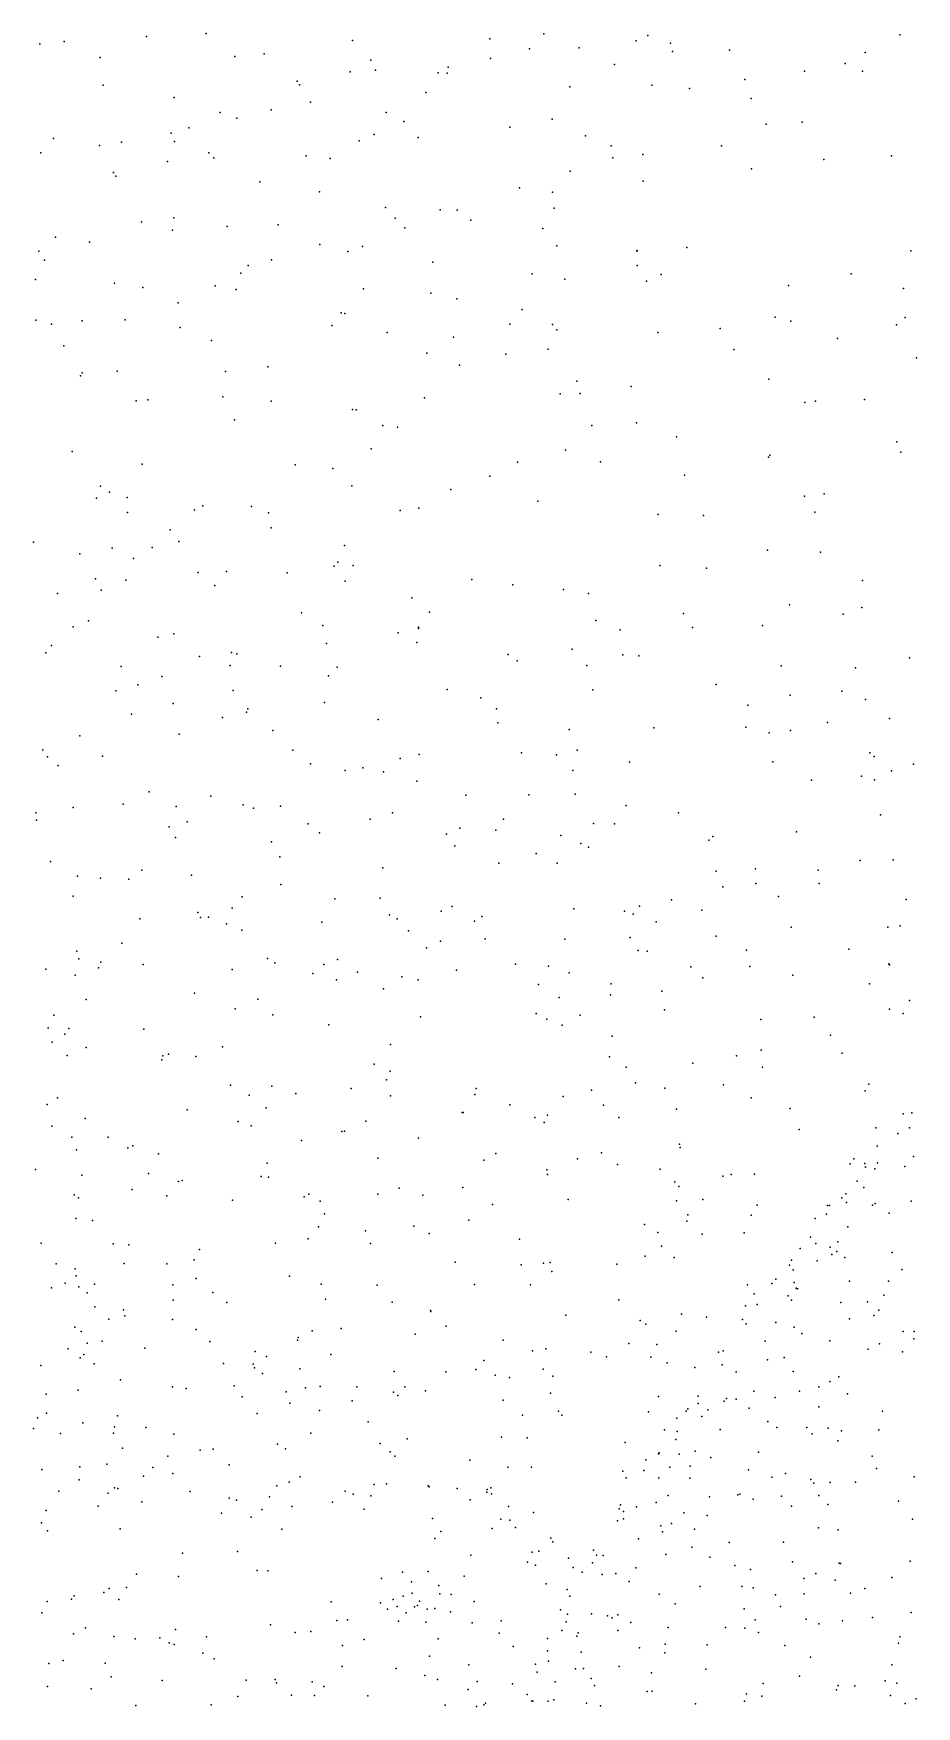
# Model space of a CAD drawing. Header units: metres. Extents: x -25 to 25, y -27.7 to 27.8.
# Drawn here: x -8.984 to -7.571, y -2.668 to 0.008 of the extents above; entities that cross this region are included whole.
import ezdxf

# ---------------------------------------------------------------- set-up
doc = ezdxf.new("R2010")
doc.units = ezdxf.units.M

msp = doc.modelspace()

# ---------------------------------------------------------------- linework, layer by layer
for p in [(-8.8036, 0.0035, 24.114), (-8.7082, 0.0082, 26.9423), (-8.1674, 0.0077, 26.823), (-8.0011, 0.0047, 26.8324), (-7.598, 0.0061, -3.932), (-8.9741, -0.0084, 23.8375), (-8.9355, -0.0048, -9.0158), (-8.615, -0.0244, -5.3777), (-8.4741, -0.003, -4.1804), (-8.254, -0.0003, -12.0513), (-8.1905, -0.0162, 17.3308), (-8.1109, -0.0146, -4.3308), (-8.0199, -0.0036, -5.9745), (-7.9648, -0.0075, 17.5895), (-7.9619, -0.0205, 17.8942), (-7.8706, -0.0183, -12.3569), (-7.6536, -0.0223, -12.7011), (-8.8779, -0.0302, 26.9232), (-8.6624, -0.0286, 16.7182), (-8.4778, -0.0534, 17.7183), (-8.4447, -0.0347, -12.0557), (-8.437, -0.0503, 17.128), (-8.3208, -0.0455, 21.9963), (-8.2532, -0.0319, 17.8404), (-8.0547, -0.0413, 21.9013), (-7.7507, -0.0523, -6.2639), (-7.6854, -0.0398, 26.8737), (-7.6576, -0.0522, -6.527), (-8.8731, -0.0747, 16.5994), (-8.5624, -0.0681, 26.846), (-8.5588, -0.0739, 16.9852), (-8.337, -0.0547, 22.5012), (-8.3226, -0.0554, -4.3985), (-8.1259, -0.077, -5.7477), (-7.9946, -0.0746, -15.0657), (-7.9348, -0.0798, -20.6386), (-7.8461, -0.0652, 17.79), (-8.7591, -0.0943, -4.0249), (-8.5411, -0.1016, -4.3394), (-8.3564, -0.086, -20.2805), (-7.8357, -0.0959, 22.201), (-8.6858, -0.1184, -20.0032), (-8.6588, -0.1273, -12.0802), (-8.6041, -0.1138, 22.2314), (-8.4197, -0.1181, 26.7745), (-8.3919, -0.1327, -4.5274), (-8.1545, -0.1287, -20.4083), (-8.9524, -0.1601, 26.8198), (-8.7642, -0.1514, 26.8054), (-8.7358, -0.143, 16.8217), (-8.439, -0.1537, 22.0477), (-8.3688, -0.158, -5.4487), (-8.2223, -0.1416, 22.4118), (-8.1009, -0.1554, -12.0286), (-7.8117, -0.137, -4.34), (-7.7541, -0.1339, -15.0736), (-8.9728, -0.1828, -5.0964), (-8.8788, -0.1709, 17.6858), (-8.8433, -0.1657, -12.1119), (-8.7588, -0.1648, -4.1711), (-8.7037, -0.1828, -5.2173), (-8.463, -0.1637, -15.1491), (-8.0601, -0.1717, 17.5802), (-8.0091, -0.1854, -5.7277), (-7.8831, -0.1714, -5.8314), (-8.8565, -0.214, 16.8953), (-8.7698, -0.1965, 22.3071), (-8.6955, -0.1908, 17.0147), (-8.5478, -0.1874, 17.2275), (-8.5095, -0.1919, -5.3137), (-8.1253, -0.2121, 21.961), (-8.057, -0.191, 26.7855), (-7.8351, -0.2086, -12.3285), (-7.7194, -0.1933, -12.5471), (-7.6114, -0.1874, -4.1787), (-8.8524, -0.2202, -15.2499), (-8.6219, -0.2293, 22.755), (-8.2068, -0.239, 26.7375), (-8.0089, -0.2281, 22.3182), (-8.5264, -0.2453, -4.7365), (-8.1537, -0.2458, -15.2632), (-8.8113, -0.2932, -4.4142), (-8.7598, -0.2868, -4.5609), (-8.4208, -0.2702, -20.0713), (-8.4056, -0.2874, -11.9691), (-8.3335, -0.2737, -4.7914), (-8.3062, -0.2744, 22.4573), (-8.2843, -0.2905, -5.4119), (-8.151, -0.2715, -4.7251), (-8.9489, -0.3179, 17.0284), (-8.7618, -0.3063, 22.8536), (-8.6745, -0.3005, -4.7432), (-8.5927, -0.2982, -11.9935), (-8.39, -0.3028, -15.3332), (-8.1693, -0.304, -20.1879), (-8.9759, -0.3399, -4.1699), (-8.8949, -0.3255, -5.0911), (-8.5261, -0.3295, 26.6376), (-8.4812, -0.3404, -5.206), (-8.458, -0.3327, 17.4774), (-8.1467, -0.3317, -11.9484), (-8.0189, -0.3401, -5.5921), (-8.0183, -0.3389, 17.7583), (-7.9387, -0.3344, -12.0668), (-7.5801, -0.3398, -12.644), (-8.9666, -0.3543, 22.9307), (-8.6407, -0.3628, -5.0981), (-8.6035, -0.3542, 22.116), (-8.3451, -0.3576, 17.8775), (-8.0182, -0.3631, 26.7714), (-8.9813, -0.3854, 22.3122), (-8.8548, -0.3915, -15.4962), (-8.8092, -0.3982, 26.6514), (-8.6936, -0.3958, 17.3062), (-8.6601, -0.4014, 22.7439), (-8.6526, -0.3753, -15.4294), (-8.456, -0.4003, -4.9943), (-8.1865, -0.3763, 22.0291), (-8.1338, -0.385, 22.3727), (-8.0034, -0.3883, -4.7521), (-7.9801, -0.3772, -15.3317), (-7.7763, -0.395, -4.5446), (-7.6759, -0.3762, -5.8305), (-7.592, -0.3997, -4.314), (-8.7526, -0.4225, 17.828), (-8.3486, -0.4075, 26.6225), (-8.3071, -0.4166, -11.9108), (-8.9804, -0.4505, 17.1652), (-8.9067, -0.4517, 17.7961), (-8.8374, -0.4498, 22.8198), (-8.4919, -0.4385, -15.5644), (-8.486, -0.4396, -11.9376), (-8.2023, -0.4332, 17.6662), (-7.7975, -0.4459, 26.9067), (-7.7722, -0.452, -20.258), (-7.5893, -0.4463, -20.3953), (-8.9553, -0.457, -5.004), (-8.7495, -0.462, -4.9858), (-8.5069, -0.4591, 22.6034), (-8.4184, -0.4701, 17.561), (-8.3123, -0.4775, 22.0235), (-8.2222, -0.457, -4.9358), (-8.1537, -0.4572, -15.4887), (-8.1466, -0.4658, -5.411), (-7.9854, -0.4704, -20.1297), (-7.8853, -0.4638, -11.9825), (-7.6976, -0.4799, -12.3786), (-7.6034, -0.4582, -15.264), (-8.936, -0.4913, -4.6103), (-8.6994, -0.4832, -20.0413), (-8.3549, -0.5031, -20.0258), (-8.2287, -0.5047, 22.4201), (-8.1608, -0.497, 17.9568), (-7.8638, -0.4975, -4.6979), (-8.9066, -0.5347, 26.6229), (-8.8502, -0.5323, 17.2924), (-8.677, -0.5325, -11.9525), (-8.6092, -0.5251, 17.9419), (-8.3024, -0.5223, -5.0791), (-7.5712, -0.5108, -12.5145), (-8.909, -0.5394, -11.977), (-8.1148, -0.5482, 22.2412), (-8.028, -0.5568, -5.4584), (-7.8078, -0.5447, -15.3892), (-8.82, -0.5796, 22.2381), (-8.8012, -0.5778, 17.9215), (-8.6815, -0.5731, 17.4048), (-8.6039, -0.5801, 26.5786), (-8.3587, -0.5747, 22.513), (-8.1414, -0.5683, 26.6554), (-8.1094, -0.5679, 17.7705), (-7.7501, -0.5823, -4.62), (-7.733, -0.58, -12.1777), (-7.6544, -0.5772, -5.7618), (-8.6629, -0.6097, 22.6897), (-8.4737, -0.5932, -11.8939), (-8.4677, -0.5938, -15.7883), (-8.0194, -0.6146, 26.7548), (-8.4253, -0.6189, 18.0693), (-8.4019, -0.6214, 22.0415), (-8.0909, -0.6191, -4.9581), (-7.9556, -0.6369, 17.8946), (-8.9225, -0.6608, 5.8016), (-8.4439, -0.6561, 26.5334), (-8.1331, -0.6587, -5.3175), (-7.8059, -0.6663, 26.983), (-7.6029, -0.6452, -15.4018), (-7.5964, -0.6616, -4.4052), (-8.8105, -0.6806, 22.7325), (-8.5658, -0.682, 22.0918), (-8.5052, -0.6877, -20.0442), (-8.2098, -0.6779, -5.1083), (-8.0769, -0.6769, 22.3452), (-7.8083, -0.6699, -11.84), (-8.8773, -0.716, -15.8363), (-8.475, -0.7154, 17.5851), (-8.3165, -0.7213, 17.6816), (-8.254, -0.7002, -20.037), (-7.9423, -0.6986, -15.5606), (-8.8833, -0.7352, 26.5625), (-8.8627, -0.7258, 5.4602), (-8.8346, -0.7342, -11.9267), (-8.7134, -0.7473, 22.1658), (-8.6356, -0.7488, 18.1606), (-8.177, -0.7402, 18.1126), (-7.7503, -0.7319, -20.2712), (-7.7189, -0.7283, 27.1023), (-8.8338, -0.758, 18.0944), (-8.7269, -0.7538, 17.421), (-8.6082, -0.7589, 22.6419), (-8.3973, -0.7548, 22.5537), (-8.3677, -0.751, 18.1738), (-7.9847, -0.7612, 26.7965), (-7.9121, -0.7629, 18.0526), (-7.7339, -0.7579, -5.664), (-8.7654, -0.7857, 5.3312), (-8.604, -0.7827, -11.8816), (-8.9844, -0.8055, 6.1232), (-8.9103, -0.8242, 22.7494), (-8.8582, -0.8152, -20.1402), (-8.7943, -0.814, 5.6642), (-8.7518, -0.8047, 26.5185), (-8.4864, -0.8112, 26.4592), (-7.8098, -0.8184, -11.7262), (-7.7249, -0.8214, -4.6142), (-8.8244, -0.8316, 5.8869), (-8.721, -0.854, 5.1103), (-8.6754, -0.8523, 18.2774), (-8.5783, -0.8548, -15.8483), (-8.5033, -0.8439, 22.0621), (-8.4971, -0.8374, 18.2758), (-8.473, -0.8431, -11.825), (-7.982, -0.843, -20.2176), (-7.9071, -0.847, 17.897), (-8.8849, -0.8642, 17.3778), (-8.8761, -0.8825, 6.0404), (-8.8363, -0.8662, 18.2156), (-8.6941, -0.8747, 5.5132), (-8.4857, -0.8678, 5.1648), (-8.2831, -0.8653, 22.489), (-8.2174, -0.874, 26.5026), (-8.1361, -0.8813, -5.0743), (-7.6578, -0.8669, 27.1938), (-8.9458, -0.8879, 5.1104), (-8.3787, -0.8948, 17.6466), (-8.0961, -0.8876, 17.7881), (-7.7744, -0.9061, -20.3917), (-8.8965, -0.9317, 19.7155), (-8.5554, -0.9188, 17.5372), (-8.3504, -0.9176, 5.2318), (-8.0844, -0.931, -11.6442), (-7.9444, -0.9197, 26.8777), (-7.6886, -0.9209, 18.0942), (-7.6585, -0.9102, -11.8345), (-8.9206, -0.9411, 22.2436), (-8.7854, -0.9575, 22.7093), (-8.7595, -0.9523, 22.1667), (-8.5213, -0.9392, 18.4111), (-8.401, -0.9507, 5.0584), (-8.3682, -0.9418, -11.7654), (-8.3681, -0.9437, 22.0755), (-8.0455, -0.9461, 18.2351), (-7.9298, -0.942, -5.4532), (-7.8178, -0.9391, -5.5773), (-8.9646, -0.9829, 18.2864), (-8.9557, -0.9707, 22.7756), (-8.7186, -0.9886, 18.5104), (-8.6676, -0.9823, 4.9938), (-8.659, -0.9842, 26.3773), (-8.5152, -0.9675, 5.4715), (-8.371, -0.9659, 26.387), (-8.2247, -0.9853, 5.0979), (-8.1225, -0.9766, 22.2153), (-8.0411, -0.9857, -4.9215), (-8.0154, -0.9875, 26.7579), (-8.8438, -1.0047, 19.4994), (-8.6697, -1.0028, 5.7842), (-8.5888, -1.0039, 22.6397), (-8.4984, -1.0056, 4.9505), (-8.2104, -0.9953, 18.3471), (-8.0991, -1.0028, 26.6091), (-7.7879, -1.0034, 18.2039), (-7.669, -1.0065, -4.4301), (-7.5824, -0.9908, 27.2665), (-8.8523, -1.0437, 26.3399), (-8.8173, -1.0338, 4.9863), (-8.7787, -1.0206, 17.4404), (-8.6649, -1.0428, 19.5439), (-8.5122, -1.0195, 22.084), (-8.3224, -1.0412, -15.79), (-8.0895, -1.0418, 17.7769), (-7.8919, -1.0333, -4.7394), (-8.7606, -1.0636, 18.65), (-8.5184, -1.0622, 26.2943), (-8.2685, -1.0544, 5.3402), (-7.8412, -1.0665, 27.0276), (-7.7734, -1.0503, -4.5663), (-7.6908, -1.044, -11.7188), (-7.6529, -1.0573, -15.6027), (-8.8276, -1.0809, 19.2939), (-8.6819, -1.0862, 22.1444), (-8.6435, -1.0778, 18.753), (-8.6413, -1.0721, 17.4971), (-8.4326, -1.0893, 18.6375), (-8.2435, -1.072, 22.1031), (-8.2414, -1.0947, -11.6486), (-7.7135, -1.0942, 18.3116), (-7.6144, -1.0879, 17.834), (-8.9101, -1.1153, -11.7896), (-8.7512, -1.1129, 18.9743), (-8.6014, -1.1069, 19.4039), (-8.1273, -1.1055, 5.1964), (-7.9918, -1.1028, 22.326), (-7.8444, -1.1015, -15.6975), (-7.8071, -1.1108, -5.5961), (-7.7728, -1.1068, -11.6024), (-8.9696, -1.1381, 5.9718), (-8.962, -1.1488, 5.006), (-8.8738, -1.1479, 17.4741), (-8.5692, -1.1384, 19.1499), (-8.3669, -1.1452, 22.5951), (-8.2032, -1.1429, 18.5581), (-8.1476, -1.146, -5.0261), (-8.1145, -1.1384, -11.5538), (-7.6462, -1.1427, -5.7633), (-7.6391, -1.1483, -4.006), (-8.9446, -1.1629, 19.9786), (-8.5412, -1.1602, -15.8015), (-8.4858, -1.171, 19.6933), (-8.4575, -1.1667, 19.0472), (-8.4243, -1.1728, 19.3842), (-8.3976, -1.1518, 5.4645), (-8.1211, -1.1708, -4.863), (-8.0306, -1.1574, 18.4672), (-7.8011, -1.1573, 17.7982), (-7.6113, -1.1717, 27.2429), (-7.5761, -1.1606, -3.659), (-8.3711, -1.1879, 19.5752), (-7.7395, -1.1864, -4.3023), (-7.6592, -1.1798, -20.5701), (-7.6387, -1.1858, -3.8293), (-8.9211, -1.2299, 22.1994), (-8.8409, -1.2246, 5.8722), (-8.7993, -1.2052, 22.7836), (-8.7562, -1.2287, -15.8091), (-8.7004, -1.2119, 26.1067), (-8.6486, -1.2258, 5.7462), (-8.632, -1.231, 19.841), (-8.5893, -1.2281, 22.1525), (-8.2925, -1.2105, 26.257), (-8.1917, -1.2096, 26.3896), (-8.1173, -1.2088, -5.216), (-8.0358, -1.2269, -4.7321), (-8.9808, -1.2386, 22.8552), (-8.9796, -1.2504, 25.9917), (-8.7385, -1.2533, 4.8999), (-8.5448, -1.2565, 26.0882), (-8.4456, -1.249, 4.9135), (-8.4097, -1.2385, 17.609), (-8.2322, -1.2489, 18.9598), (-8.0883, -1.2555, 17.7244), (-8.0545, -1.2561, 22.2126), (-7.9519, -1.2386, -4.6011), (-7.6291, -1.2416, 17.7578), (-8.767, -1.2609, 17.5686), (-8.7571, -1.2781, -11.7113), (-8.5264, -1.2708, -11.6808), (-8.3232, -1.2728, 22.1275), (-8.3021, -1.2631, 19.7047), (-8.2442, -1.2665, -11.5376), (-8.1406, -1.2747, -20.219), (-7.9036, -1.2825, 22.3627), (-7.8972, -1.2764, 18.6339), (-7.7632, -1.2691, -5.6606), (-8.6035, -1.2851, 22.7453), (-8.5902, -1.309, 4.8906), (-8.3103, -1.2914, -4.8958), (-8.1799, -1.3036, 19.2453), (-8.1083, -1.2876, 22.5536), (-8.0963, -1.2936, 18.8546), (-8.9573, -1.3167, 18.2438), (-8.8109, -1.3302, 17.7156), (-8.7317, -1.3383, 19.9162), (-8.4254, -1.3265, 19.8251), (-8.2398, -1.3193, 4.9373), (-8.1464, -1.319, 19.3996), (-7.8917, -1.3322, 26.9488), (-7.829, -1.328, -11.2901), (-7.7286, -1.3302, -3.6866), (-7.6612, -1.3147, -5.7751), (-7.6084, -1.3137, -18.0154), (-8.9137, -1.3402, -11.6747), (-8.8771, -1.3429, 19.9873), (-8.8317, -1.3447, 5.7212), (-8.5884, -1.3532, 25.9474), (-7.8812, -1.3569, -20.4485), (-7.8282, -1.3516, -3.9232), (-7.7273, -1.3517, -18.2819), (-8.9206, -1.3717, -15.8276), (-8.6665, -1.3909, 5.6715), (-8.6503, -1.3728, 17.6773), (-8.502, -1.376, -4.9348), (-8.4298, -1.3751, 22.7174), (-8.3145, -1.3887, 17.6399), (-8.0148, -1.3877, 19.0784), (-7.9635, -1.3777, -4.2605), (-7.7922, -1.3726, 17.6906), (-7.5878, -1.3775, 18.5426), (-8.814, -1.4081, 18.26), (-8.7213, -1.3981, 17.9899), (-8.7173, -1.4061, 4.847), (-8.7045, -1.4056, 22.8292), (-8.6756, -1.4163, 25.7801), (-8.5231, -1.4135, -4.7626), (-8.4147, -1.4019, 5.4715), (-8.4025, -1.4084, 26.0223), (-8.3322, -1.3962, -5.0869), (-8.2787, -1.4121, 5.3565), (-8.2666, -1.4043, -20.0389), (-8.1199, -1.3923, -4.5258), (-8.0387, -1.396, 5.1511), (-8.0246, -1.4005, 19.5806), (-7.988, -1.4129, -4.0806), (-7.9148, -1.3943, 22.4952), (-8.651, -1.4262, -11.5926), (-8.3841, -1.4273, -4.6491), (-8.3332, -1.4439, 22.2061), (-8.2615, -1.4403, 26.148), (-8.1342, -1.4408, -11.2981), (-8.0295, -1.4381, 22.213), (-7.8916, -1.4357, 18.9413), (-7.7721, -1.4213, 27.0673), (-7.6169, -1.4213, -11.4312), (-7.5975, -1.4196, -3.5724), (-8.9151, -1.4599, 25.605), (-8.9117, -1.4721, -11.5814), (-8.8429, -1.447, -4.9811), (-8.6097, -1.4715, 22.2563), (-8.3555, -1.4544, -11.4494), (-8.0167, -1.459, -3.8944), (-8.0023, -1.4602, -11.1729), (-7.8431, -1.4586, -11.0551), (-7.6796, -1.4566, -18.7944), (-8.9646, -1.4886, -19.9835), (-8.9176, -1.4982, 4.8285), (-8.8801, -1.4864, 22.2342), (-8.8766, -1.4774, 5.603), (-8.8088, -1.4815, 22.9246), (-8.6662, -1.4895, 18.185), (-8.5983, -1.4785, 19.9214), (-8.5371, -1.4956, 17.8182), (-8.5199, -1.4814, -11.5149), (-8.498, -1.4734, -19.9281), (-8.4657, -1.4937, 25.8743), (-8.3075, -1.4902, 22.7395), (-8.2132, -1.4805, -4.4155), (-8.1604, -1.484, 17.6624), (-8.1271, -1.4948, -15.8409), (-7.9322, -1.4851, 26.866), (-7.838, -1.4844, -3.706), (-7.7692, -1.4981, 18.7858), (-7.6158, -1.4802, -5.8572), (-7.6143, -1.4818, -11.2632), (-8.4997, -1.5059, -5.0471), (-8.4242, -1.5204, 17.7108), (-8.3949, -1.5008, 19.9065), (-8.3689, -1.5059, -15.8543), (-8.1764, -1.5135, 26.3429), (-8.0598, -1.5121, -20.2351), (-7.9789, -1.524, 19.7764), (-7.9134, -1.5024, -5.5822), (-7.6465, -1.5124, -11.0829), (-8.9, -1.5371, 20.0291), (-8.7267, -1.5274, -4.7802), (-8.6616, -1.5524, -5.0523), (-8.6252, -1.5365, 25.6866), (-8.1432, -1.5343, -4.0584), (-8.0608, -1.5299, -5.4391), (-7.5824, -1.5391, -10.9199), (-8.9519, -1.5625, -5.1202), (-8.6013, -1.5618, -4.6827), (-8.5117, -1.578, 18.0259), (-8.3652, -1.5651, -4.486), (-8.1801, -1.5599, 22.2408), (-8.1626, -1.5687, 22.7562), (-8.1381, -1.5786, 5.0687), (-8.1096, -1.5623, 26.5023), (-7.9743, -1.5536, 19.3903), (-7.8204, -1.5694, -10.8684), (-7.7349, -1.5653, 17.5167), (-7.6145, -1.5526, -10.7651), (-7.5927, -1.5595, 18.5407), (-8.9606, -1.5825, 25.4552), (-8.9543, -1.6053, 5.4287), (-8.9341, -1.5928, -8.4251), (-8.928, -1.5838, 18.5416), (-8.8078, -1.5845, -11.486), (-8.0585, -1.5958, -11.072), (-7.7088, -1.5945, 22.5583), (-8.9307, -1.6269, -8.092), (-8.9001, -1.6143, -8.2736), (-8.7773, -1.6274, 4.7206), (-8.7685, -1.6245, 22.2745), (-8.7248, -1.6283, 22.987), (-8.6821, -1.6131, 25.539), (-8.4132, -1.6091, 17.8394), (-8.0623, -1.6292, -3.7588), (-7.8595, -1.6275, -19.0164), (-7.8196, -1.6184, 22.7002), (-7.6903, -1.623, -15.8449), (-8.7792, -1.6337, 18.4909), (-8.4389, -1.6407, 5.3786), (-8.4135, -1.6519, -5.2221), (-8.0359, -1.6453, 4.9498), (-7.9294, -1.6389, 22.3308), (-7.8179, -1.6453, 26.9487), (-8.669, -1.6744, -5.1621), (-8.603, -1.6759, 4.7139), (-8.4761, -1.6795, -15.9628), (-8.4196, -1.6657, 25.8152), (-8.276, -1.6795, -4.0753), (-8.0913, -1.6824, -19.0602), (-8.021, -1.6706, 26.652), (-7.9739, -1.679, -5.6194), (-7.8803, -1.674, -15.9236), (-7.6532, -1.6832, 27.0703), (-7.6475, -1.6726, 17.4012), (-8.9623, -1.7051, 4.7074), (-8.9461, -1.6946, -5.2141), (-8.6392, -1.6901, -11.3629), (-8.6121, -1.7107, 5.4179), (-8.5644, -1.6876, -19.712), (-8.4132, -1.6913, 4.7603), (-8.2779, -1.6892, 26.1049), (-8.2222, -1.7059, 26.2522), (-8.1366, -1.6925, 22.8466), (-8.0724, -1.7063, 20.0029), (-7.9555, -1.7127, -19.224), (-7.8356, -1.6944, 18.858), (-7.7736, -1.7118, -5.7938), (-8.9017, -1.7276, 22.2457), (-8.7382, -1.714, 25.3937), (-8.6567, -1.7326, 20.0202), (-8.6359, -1.7392, -4.6066), (-8.4527, -1.7321, 19.9995), (-8.2983, -1.7183, -5.3723), (-8.2965, -1.7181, 17.8024), (-8.1822, -1.7258, -3.8464), (-8.1673, -1.7343, 26.398), (-8.1618, -1.7221, -19.4573), (-8.0474, -1.7261, -20.0214), (-7.5924, -1.7203, -7.0913), (-7.5789, -1.7187, -7.2303), (-8.9548, -1.7398, 25.2688), (-8.923, -1.7574, 20.13), (-8.8647, -1.7574, -8.2044), (-8.5553, -1.7631, -5.2844), (-8.4909, -1.7482, 22.2929), (-8.4868, -1.748, 18.2864), (-8.3682, -1.7593, 18.0601), (-7.7593, -1.7455, 22.8815), (-7.6363, -1.7426, -3.6738), (-7.6014, -1.7517, 18.4447), (-7.5824, -1.7427, -6.8774), (-8.9155, -1.7777, -7.9385), (-8.8333, -1.7745, -19.6474), (-8.8253, -1.7712, 5.3621), (-8.7843, -1.784, 18.5962), (-8.4332, -1.791, 22.9799), (-8.2447, -1.7839, 5.1079), (-8.1136, -1.7921, -18.64), (-8.0754, -1.7827, 22.3457), (-7.9505, -1.7685, 19.6674), (-7.9493, -1.7741, 22.9084), (-7.6718, -1.7924, 22.5956), (-7.6344, -1.7721, -7.0589), (-7.5759, -1.7887, -19.3132), (-8.9812, -1.809, -4.8483), (-8.9071, -1.8183, 18.6914), (-8.8005, -1.8154, -11.2944), (-8.6103, -1.7989, 23.048), (-8.2635, -1.7945, 20.0293), (-8.1627, -1.8097, 4.792), (-8.1617, -1.8171, 22.9647), (-8.0496, -1.8011, -10.902), (-7.9814, -1.8086, 19.2181), (-7.8677, -1.8173, -18.3469), (-7.8307, -1.8169, -20.1872), (-7.6774, -1.8001, -18.085), (-7.6539, -1.7997, -7.1473), (-7.6528, -1.8053, -6.9404), (-7.6379, -1.8083, -6.8573), (-7.6339, -1.7988, -7.2894), (-7.5901, -1.8045, 22.9184), (-8.8266, -1.8412, -5.3516), (-8.7524, -1.8282, 22.2767), (-8.7466, -1.8267, 25.2158), (-8.6201, -1.8206, 25.3321), (-8.6084, -1.8214, -19.407), (-8.3992, -1.8392, -4.3022), (-8.2971, -1.8379, -4.0675), (-7.9579, -1.8292, 17.5391), (-7.9518, -1.8362, -19.7255), (-7.881, -1.8201, 26.8091), (-7.6664, -1.8279, -7.2195), (-7.6558, -1.8379, -10.3661), (-8.9193, -1.8498, -7.6971), (-8.9122, -1.8546, 4.5195), (-8.7709, -1.8515, 23.1736), (-8.6659, -1.8585, -5.3758), (-8.5512, -1.853, 18.4545), (-8.5435, -1.8489, 5.2777), (-8.5256, -1.8597, -11.1686), (-8.4331, -1.8487, 25.6359), (-8.3615, -1.8501, 22.3051), (-8.2496, -1.8655, -16.0804), (-8.1289, -1.8575, 17.7036), (-7.9555, -1.8596, 19.841), (-7.913, -1.857, 18.8855), (-7.8263, -1.8664, 17.4397), (-7.7135, -1.8666, -7.0606), (-7.7103, -1.8667, -19.4714), (-7.6908, -1.8545, -6.9011), (-7.6845, -1.8484, 17.2835), (-7.6835, -1.8622, -7.2845), (-7.6418, -1.8661, -7.389), (-7.6372, -1.8639, -20.2742), (-7.5798, -1.8599, -6.629), (-8.9166, -1.8874, 23.3563), (-8.8899, -1.8908, 22.2326), (-8.5186, -1.8802, -5.4459), (-8.3759, -1.9001, -11.0648), (-8.2876, -1.8903, 18.0712), (-8.0064, -1.8972, -3.8182), (-7.9386, -1.8921, -10.7331), (-7.9373, -1.8817, 23.0385), (-7.836, -1.8822, -10.6161), (-7.7334, -1.8875, 26.9261), (-7.7153, -1.8805, -3.769), (-7.6151, -1.8793, -7.4622), (-8.5969, -1.927, -18.9903), (-8.5446, -1.9204, 22.2924), (-8.5282, -1.9012, -4.4411), (-8.4529, -1.9075, 20.0768), (-8.3509, -1.9116, 4.6583), (-8.2064, -1.9206, 26.308), (-7.985, -1.9098, 19.4442), (-7.9143, -1.9127, 22.5029), (-7.8468, -1.9103, -5.8163), (-7.741, -1.9176, -6.9992), (-7.697, -1.9247, -7.3361), (-7.6813, -1.9008, 23.0716), (-8.9722, -1.9273, 23.5435), (-8.8569, -1.928, -8.0974), (-8.8315, -1.9295, -8.3758), (-8.7273, -1.9535, 4.4399), (-8.7186, -1.9373, 25.0454), (-8.4452, -1.9275, -18.8299), (-8.0053, -1.9478, -5.7523), (-7.9794, -1.9319, 19.9935), (-7.9591, -1.95, 19.6842), (-7.7572, -1.9357, -7.0807), (-7.7324, -1.9275, -7.1662), (-7.7096, -1.9334, -6.7349), (-7.7068, -1.9451, -19.7719), (-7.6989, -1.9403, -19.9829), (-7.6858, -1.9498, -6.6317), (-7.61, -1.9421, -6.5391), (-8.9479, -1.96, -16.2895), (-8.9178, -1.9684, 24.7744), (-8.9158, -1.9795, -5.5805), (-8.8393, -1.9594, -19.0743), (-8.7708, -1.9603, 18.7255), (-8.5745, -1.9799, 23.1825), (-8.3093, -1.9574, 5.0586), (-8.2039, -1.9617, 17.9274), (-8.168, -1.9592, 4.9576), (-8.1575, -1.958, -3.9488), (-8.155, -1.9726, 4.747), (-8.0507, -1.9606, -16.1323), (-7.7743, -1.9625, 22.5723), (-7.7714, -1.9543, -6.8894), (-7.7684, -1.9696, -6.7948), (-7.7302, -1.9555, -7.2675), (-7.5945, -1.9691, -7.5663), (-8.9553, -1.9985, -7.4182), (-8.9334, -1.9912, 20.3099), (-8.912, -1.9968, 19.007), (-8.8984, -2.0063, -8.5652), (-8.8866, -1.9929, -11.1365), (-8.7615, -1.9935, 24.8976), (-8.7242, -1.9837, -5.5578), (-8.6974, -2.006, 22.2591), (-8.5241, -1.9929, -5.6217), (-8.4342, -1.9942, 25.4011), (-8.2785, -1.9933, -4.0859), (-8.189, -1.9939, -5.71), (-7.8417, -1.9938, 18.7482), (-7.8027, -1.9917, 23.1705), (-7.7965, -1.9845, -6.9615), (-7.7671, -1.9899, -7.1758), (-7.7636, -1.9993, 18.6127), (-7.7618, -2.0001, 17.3296), (-7.6787, -1.9878, -10.2921), (-7.6161, -1.9878, -6.4631), (-8.8864, -2.0291, 5.1986), (-8.8404, -2.0339, 23.527), (-8.7607, -2.0181, 20.2311), (-8.6749, -2.0222, 23.2916), (-8.5172, -2.0165, -11.0323), (-8.4106, -2.0215, -16.241), (-8.0474, -2.0175, 17.6141), (-7.845, -2.0274, -16.1635), (-7.8308, -2.0079, 26.8053), (-7.8265, -2.0251, -7.0142), (-7.7769, -2.0113, -6.6728), (-7.7715, -2.0182, -5.9019), (-7.6923, -2.022, -6.5193), (-7.6498, -2.0207, -7.5302), (-7.6234, -2.0103, 26.9753), (-8.8636, -2.0487, 23.9668), (-8.8381, -2.0434, -5.7515), (-8.7618, -2.049, 24.499), (-8.3491, -2.0346, -10.9369), (-8.3487, -2.0363, 18.3074), (-8.3242, -2.0598, 22.3333), (-8.1323, -2.0422, 22.4402), (-8.0135, -2.0506, 26.5891), (-8.0043, -2.0565, 19.1712), (-7.9473, -2.0407, 18.9011), (-7.9076, -2.0453, -10.5765), (-7.8495, -2.0492, -6.9339), (-7.8436, -2.0562, -6.8015), (-7.7965, -2.0542, -3.9043), (-7.6783, -2.0481, 18.4623), (-7.6395, -2.0427, -6.4104), (-7.6315, -2.0343, -17.8872), (-8.9182, -2.0613, -4.8194), (-8.9081, -2.0684, -7.9079), (-8.8987, -2.087, 22.1614), (-8.8747, -2.084, 19.1558), (-8.7242, -2.0652, 24.2107), (-8.7019, -2.0846, 18.8308), (-8.5621, -2.0825, 20.2268), (-8.5607, -2.0781, 22.2703), (-8.5385, -2.0676, 18.5704), (-8.4921, -2.0638, 25.1436), (-8.3734, -2.0728, 20.1999), (-8.2327, -2.0824, -10.8429), (-8.0314, -2.0877, 20.1218), (-7.9558, -2.0678, 19.785), (-7.8132, -2.0839, -7.2374), (-7.7668, -2.0617, -7.3176), (-7.7547, -2.0716, -6.523), (-7.7099, -2.0834, -7.4776), (-7.5927, -2.0685, -6.3339), (-7.5754, -2.0803, 16.8962), (-7.5752, -2.0683, -7.6538), (-8.929, -2.0962, -7.6538), (-8.9095, -2.1103, 4.2007), (-8.904, -2.1051, -11.0043), (-8.806, -2.0951, -4.6405), (-8.6296, -2.1004, -4.4263), (-8.6117, -2.1082, 4.3365), (-8.5087, -2.1051, 23.3149), (-8.1856, -2.0993, 18.0481), (-8.1645, -2.0963, 26.3799), (-8.0927, -2.1017, 17.7364), (-8.0673, -2.1087, 23.2979), (-7.9965, -2.1094, 22.5458), (-7.9869, -2.0894, -3.9845), (-7.8882, -2.1015, -6.8552), (-7.8806, -2.0991, -6.9778), (-7.8098, -2.114, -6.559), (-7.783, -2.1102, -10.3635), (-7.6486, -2.0967, -10.1324), (-7.6303, -2.0882, -7.5974), (-7.5936, -2.1012, 18.3026), (-8.9726, -2.1226, 19.3497), (-8.887, -2.12, -16.6739), (-8.6805, -2.1196, -5.8233), (-8.6329, -2.1207, 23.4069), (-8.6306, -2.1267, -18.6113), (-8.6176, -2.1356, 24.0737), (-8.5582, -2.1283, 5.1504), (-8.4071, -2.1324, 25.7301), (-8.3246, -2.1328, -4.1608), (-8.2767, -2.1292, 26.1595), (-8.2634, -2.115, 23.2815), (-8.2453, -2.1382, -18.4924), (-8.1686, -2.1285, -5.7989), (-8.1534, -2.1399, -4.0781), (-7.9704, -2.1185, -18.2961), (-7.9262, -2.1261, 17.4846), (-7.8825, -2.1215, -6.7519), (-7.8597, -2.1328, -6.6248), (-7.7688, -2.1325, -7.3856), (-7.6953, -2.1408, -6.0335), (-8.913, -2.1624, -17.2062), (-8.8451, -2.1457, -16.879), (-8.7619, -2.1571, 5.1715), (-8.7401, -2.1597, 19.0615), (-8.6634, -2.1556, -16.5809), (-8.5798, -2.1647, -10.9107), (-8.5493, -2.1585, -4.2922), (-8.5254, -2.1566, 24.9643), (-8.4669, -2.1572, -16.4343), (-8.4083, -2.1652, 25.3218), (-8.3901, -2.1571, 18.3957), (-8.3568, -2.1633, 5.0134), (-8.2228, -2.1421, 20.2245), (-8.157, -2.1673, -10.7025), (-7.8318, -2.1637, -7.3141), (-7.7584, -2.164, 26.7894), (-7.7277, -2.1571, -6.366), (-7.7098, -2.1484, 17.2147), (-8.9641, -2.1689, 20.5462), (-8.6506, -2.173, 23.6049), (-8.5741, -2.1828, 24.5146), (-8.4745, -2.1791, 4.3696), (-8.4015, -2.171, 25.4931), (-8.2328, -2.1784, 4.573), (-7.9841, -2.1726, 19.4483), (-7.9374, -2.1921, -16.2573), (-7.9208, -2.1718, -6.783), (-7.9206, -2.1836, -7.0749), (-7.9051, -2.1939, -6.6257), (-7.8788, -2.1801, 18.8219), (-7.8751, -2.1756, -5.9116), (-7.8599, -2.1769, -6.5637), (-7.8393, -2.191, -6.4809), (-7.7975, -2.174, -6.4238), (-7.7276, -2.1889, 23.2771), (-7.6816, -2.1683, -7.572), (-8.9781, -2.2064, -10.8489), (-8.9637, -2.1991, 22.049), (-8.9052, -2.2144, -4.7891), (-8.8546, -2.2208, -8.3249), (-8.8497, -2.2031, 4.0837), (-8.6265, -2.1996, 4.2126), (-8.5264, -2.1949, 24.2514), (-8.4488, -2.2129, -18.4944), (-8.2017, -2.202, 4.8555), (-8.1444, -2.1957, 17.9271), (-8.1387, -2.202, 22.5125), (-7.9999, -2.1971, -10.5408), (-7.9546, -2.2071, -6.8427), (-7.9398, -2.196, -6.9471), (-7.9148, -2.2042, -7.1416), (-7.8093, -2.2122, -7.3986), (-7.6256, -2.1959, -6.2267), (-8.9843, -2.2237, -7.767), (-8.9412, -2.2317, -8.0922), (-8.8564, -2.2308, -6.1437), (-8.8043, -2.2221, 20.4909), (-8.7598, -2.2328, -6.0217), (-8.5404, -2.231, 24.6875), (-8.4298, -2.2478, 23.6615), (-8.3864, -2.2403, 23.9861), (-8.2354, -2.2377, 23.4578), (-8.1944, -2.2386, 26.2794), (-8.0375, -2.2458, 20.1911), (-7.9748, -2.2258, 19.9882), (-7.9565, -2.2411, -7.0266), (-7.9545, -2.2283, -6.7216), (-7.8856, -2.2253, -7.2794), (-7.7947, -2.2218, -6.3692), (-7.7468, -2.2218, 22.7222), (-7.7383, -2.2323, -17.8937), (-7.7127, -2.2229, -6.281), (-7.697, -2.2435, -7.595), (-7.6913, -2.2275, -3.9828), (-7.6317, -2.2256, 16.9754), (-8.8418, -2.2552, 2.9873), (-8.7695, -2.2678, 3.9404), (-8.7176, -2.2585, 3.2128), (-8.6967, -2.2567, 22.1608), (-8.5941, -2.2486, 18.9493), (-8.581, -2.2562, 20.4138), (-8.4138, -2.2611, 25.1877), (-8.406, -2.2681, 22.3374), (-8.286, -2.2745, 23.8343), (-8.0043, -2.2737, -6.8866), (-7.9844, -2.2639, 19.2313), (-7.9831, -2.2626, -6.9549), (-7.951, -2.2648, -7.1288), (-7.9255, -2.2598, -7.2144), (-7.9005, -2.27, 17.4084), (-7.8242, -2.2616, -10.2706), (-7.6423, -2.2679, -10.085), (-8.9712, -2.2893, -7.4987), (-8.9101, -2.2847, 2.7843), (-8.8672, -2.2808, 3.3782), (-8.8081, -2.2996, 3.7002), (-8.7933, -2.2861, 3.5362), (-8.7612, -2.2955, 19.3168), (-8.671, -2.2819, 3.0024), (-8.5576, -2.3011, -16.865), (-8.2252, -2.2853, -4.1734), (-8.1875, -2.2852, -5.8619), (-8.041, -2.2917, -18.1853), (-8.0076, -2.2909, -6.7664), (-7.9661, -2.2854, 19.0774), (-7.9335, -2.2839, -6.5152), (-7.8401, -2.2899, 23.4623), (-7.803, -2.3014, -7.4968), (-7.7807, -2.2957, -6.2733), (-7.6355, -2.2874, -6.1541), (-7.5751, -2.3008, -6.0945), (-8.9438, -2.3241, -5.0165), (-8.9112, -2.3057, 19.4821), (-8.8648, -2.3269, -8.6209), (-8.8548, -2.3187, -18.365), (-8.8492, -2.3197, -17.3947), (-8.7338, -2.3245, -4.3806), (-8.5949, -2.3151, 4.082), (-8.5754, -2.3095, 3.1409), (-8.4856, -2.3237, 4.2024), (-8.4394, -2.3132, 24.9949), (-8.4196, -2.3122, 5.0007), (-8.3525, -2.3154, 25.9168), (-8.351, -2.3168, 20.4056), (-8.3066, -2.3194, -10.6487), (-8.2587, -2.3254, -18.3339), (-8.2585, -2.3211, 4.4511), (-8.2527, -2.3187, 18.2177), (-8.2513, -2.3279, 22.513), (-8.036, -2.3026, 17.5598), (-7.9834, -2.3026, 23.5257), (-7.9338, -2.3029, -7.271), (-7.854, -2.3284, -7.4417), (-7.7406, -2.3053, -7.5813), (-7.7358, -2.3113, -6.1243), (-7.7094, -2.3098, 26.7428), (-7.669, -2.3096, 18.5623), (-8.9643, -2.355, -6.5679), (-8.881, -2.3479, -4.6434), (-8.8107, -2.341, 20.6875), (-8.6713, -2.3351, -10.7442), (-8.6593, -2.3385, 5.0719), (-8.6191, -2.3532, -17.2732), (-8.6069, -2.333, -4.2528), (-8.5708, -2.3484, 3.4989), (-8.5061, -2.3413, 3.2824), (-8.4726, -2.3288, 18.7485), (-8.4549, -2.3524, 24.7543), (-8.4446, -2.3314, 24.4777), (-8.2856, -2.3375, 26.0546), (-8.2244, -2.3482, 4.8055), (-8.047, -2.3519, -6.7836), (-8.045, -2.3457, -6.9402), (-8.0195, -2.3488, -7.0852), (-7.988, -2.3421, -6.5551), (-7.9689, -2.3308, -17.9806), (-7.9023, -2.333, 23.2476), (-7.8571, -2.3296, 22.8035), (-7.8324, -2.3366, -6.3023), (-7.7875, -2.332, 23.1306), (-7.7713, -2.3476, -6.2185), (-7.7274, -2.3306, 22.9738), (-7.7131, -2.3453, 17.0994), (-7.6, -2.3398, -7.7741), (-8.9713, -2.3744, 20.9143), (-8.6833, -2.3592, -6.0873), (-8.6362, -2.3657, -18.3522), (-8.3456, -2.3676, 24.214), (-8.2366, -2.3687, 23.9723), (-8.2223, -2.3703, -16.5039), (-8.213, -2.3821, -10.5234), (-8.1841, -2.358, 18.0811), (-8.0496, -2.3712, -7.0063), (-8.0401, -2.3565, -6.7086), (-8.0401, -2.3683, 22.8196), (-7.9804, -2.3792, -6.4659), (-7.9635, -2.3756, -7.301), (-7.9435, -2.3585, 22.9641), (-7.9062, -2.3628, -6.3725), (-7.5775, -2.3688, -6.0528), (-8.962, -2.3874, -7.2186), (-8.8457, -2.3839, 5.0041), (-8.5868, -2.3845, 3.6641), (-8.3423, -2.3995, -4.2122), (-8.3324, -2.3882, 4.3183), (-8.2504, -2.3838, 23.4108), (-8.1562, -2.3991, 23.5339), (-8.1532, -2.4047, 23.6893), (-8.0163, -2.4002, -7.196), (-7.9776, -2.3891, -6.0041), (-7.9265, -2.3849, -7.3812), (-7.8708, -2.4062, -7.4929), (-7.784, -2.4057, -7.5957), (-7.7283, -2.3826, -7.6504), (-7.6964, -2.3859, -6.1289), (-8.7458, -2.423, 22.0369), (-8.6581, -2.4202, 2.842), (-8.2845, -2.4261, 23.2051), (-8.1861, -2.4214, -5.9707), (-8.1758, -2.4198, 22.9492), (-8.1283, -2.4308, 17.7306), (-8.088, -2.4183, -6.9546), (-8.0836, -2.4261, -6.7023), (-8.0728, -2.4268, -6.6317), (-7.9723, -2.4254, -6.398), (-7.9308, -2.4137, 19.4162), (-7.9022, -2.4292, -6.3039), (-7.5815, -2.4356, -7.8346), (-8.8194, -2.4568, -4.3891), (-8.7523, -2.4606, -6.2951), (-8.6263, -2.4509, -10.5983), (-8.6091, -2.4514, 22.1728), (-8.3939, -2.4536, -18.1922), (-8.3529, -2.4524, -16.7526), (-8.2949, -2.4598, 20.5158), (-8.1939, -2.4373, 22.7753), (-8.181, -2.4421, 4.6379), (-8.1207, -2.4457, -10.3509), (-8.1063, -2.4534, -6.7778), (-8.0899, -2.4385, -7.0318), (-8.0741, -2.4571, -7.1387), (-8.0523, -2.4555, -6.5166), (-8.0202, -2.4467, -7.2743), (-7.862, -2.4427, 19.0129), (-7.8368, -2.4489, -6.2066), (-7.7697, -2.4367, -6.1516), (-7.7323, -2.4556, -4.0487), (-7.6948, -2.4388, -16.3712), (-7.6928, -2.4397, -7.7306), (-7.6107, -2.4617, -6.021), (-8.872, -2.4859, -17.7324), (-8.8633, -2.4798, -18.0967), (-8.8357, -2.4779, -10.5796), (-8.4272, -2.4633, 18.8524), (-8.3792, -2.4687, -6.024), (-8.3784, -2.4872, 25.3393), (-8.3357, -2.4746, 22.5999), (-8.334, -2.4883, 25.7898), (-8.3162, -2.4891, 22.9382), (-8.1638, -2.4719, 17.9246), (-8.1305, -2.4811, -6.8542), (-8.0313, -2.4682, -6.4389), (-7.9832, -2.4888, 20.0039), (-7.9177, -2.4764, 19.6706), (-7.8509, -2.4765, -7.5703), (-7.8329, -2.4783, 17.173), (-7.7516, -2.4635, 18.8259), (-7.7511, -2.4882, 17.0339), (-7.7016, -2.466, -10.072), (-7.677, -2.487, -6.0484), (-7.6542, -2.4795, -7.7856), (-8.9626, -2.5001, -7.3774), (-8.9233, -2.4965, 4.9086), (-8.9193, -2.4911, -4.8699), (-8.848, -2.497, 19.5116), (-8.5082, -2.5008, 2.9761), (-8.4288, -2.5023, 3.9294), (-8.4177, -2.5124, 3.7117), (-8.4088, -2.4973, 24.8441), (-8.4021, -2.5084, 24.6854), (-8.3925, -2.4918, -17.0325), (-8.3744, -2.5089, 4.098), (-8.3696, -2.5068, 23.0964), (-8.3668, -2.5, 3.2505), (-8.3546, -2.5127, 4.8333), (-8.3423, -2.5115, 18.556), (-8.2791, -2.5001, 23.6083), (-8.1411, -2.5137, -6.9749), (-8.1262, -2.4918, -6.718), (-7.9574, -2.5039, -7.4446), (-7.8468, -2.512, -10.1023), (-7.7971, -2.4899, -17.745), (-7.7888, -2.5086, -7.6619), (-8.9709, -2.5187, -8.2082), (-8.901, -2.5427, -7.1537), (-8.6051, -2.5376, 20.8581), (-8.499, -2.5306, 22.3725), (-8.4818, -2.5297, 19.0425), (-8.4, -2.5319, -10.4197), (-8.3877, -2.5185, 25.184), (-8.3566, -2.5333, 25.5601), (-8.3168, -2.5169, 24.3545), (-8.2823, -2.5344, -17.8053), (-8.2357, -2.5313, 4.2653), (-8.132, -2.5327, -7.1081), (-8.1298, -2.5207, -6.6276), (-8.0913, -2.5203, -6.0802), (-8.066, -2.5235, -16.5352), (-8.0584, -2.5263, 26.2966), (-8.0493, -2.5215, -7.3193), (-8.0285, -2.534, 20.1996), (-7.9688, -2.5422, -4.1486), (-7.8767, -2.5418, -6.1817), (-7.8292, -2.5295, 26.5318), (-7.748, -2.5287, -6.0693), (-7.7276, -2.5361, 16.888), (-7.6895, -2.5314, 26.618), (-7.6415, -2.5262, -6.0008), (-7.5798, -2.5177, -5.9565), (-8.9203, -2.5519, -4.5868), (-8.856, -2.5561, -8.849), (-8.8217, -2.5599, -6.7086), (-8.7819, -2.5586, -8.5964), (-8.7672, -2.5664, -6.5158), (-8.7591, -2.5694, -4.184), (-8.7572, -2.5453, 21.9287), (-8.7077, -2.5571, -17.9158), (-8.5654, -2.55, -4.1876), (-8.5405, -2.5486, -17.6906), (-8.4552, -2.5611, -6.1447), (-8.3367, -2.5599, -17.3349), (-8.239, -2.5509, 23.8323), (-8.1618, -2.5598, -6.7924), (-8.1386, -2.5467, 17.5583), (-8.1147, -2.5557, -17.5623), (-8.1126, -2.5503, -6.5374), (-8.049, -2.5466, -6.3925), (-7.9733, -2.5688, -7.4763), (-7.9061, -2.5695, -6.2537), (-7.8461, -2.543, -7.6171), (-7.8243, -2.55, -6.1274), (-7.6003, -2.5671, -6.6229), (-7.5981, -2.5568, 18.7402), (-8.9369, -2.5949, 21.5042), (-8.7131, -2.583, 19.4111), (-8.6953, -2.5919, 21.0273), (-8.4897, -2.5708, 23.2281), (-8.3506, -2.5876, 24.5017), (-8.2168, -2.5724, -10.2591), (-8.1618, -2.5793, -6.7059), (-8.1604, -2.5958, -7.0876), (-8.1077, -2.5814, -7.2498), (-8.0146, -2.5743, -6.3216), (-7.9739, -2.5824, -6.2641), (-7.7819, -2.5705, 19.0443), (-7.7407, -2.5896, 16.7432), (-8.9599, -2.5996, -5.0371), (-8.8699, -2.5988, -8.3651), (-8.8603, -2.6211, 21.3481), (-8.4904, -2.6041, 22.7127), (-8.4039, -2.6078, 3.0921), (-8.358, -2.6189, 20.7656), (-8.2878, -2.6017, -6.1581), (-8.1809, -2.6006, -6.8629), (-8.1785, -2.6136, -6.9646), (-8.117, -2.608, -4.1889), (-8.1043, -2.6076, -6.4384), (-8.0472, -2.6042, -7.4017), (-7.9956, -2.6145, 17.2231), (-7.9086, -2.6087, -6.1743), (-7.7584, -2.6197, -7.7585), (-7.6109, -2.6015, -7.869), (-8.9617, -2.6363, 2.6706), (-8.8922, -2.64, -10.4022), (-8.7784, -2.627, 21.7717), (-8.6441, -2.6261, -6.4176), (-8.5977, -2.6253, 4.8096), (-8.5953, -2.6303, 22.1834), (-8.5384, -2.629, 22.4938), (-8.5195, -2.6363, -6.3128), (-8.3379, -2.6249, 18.6912), (-8.2887, -2.6409, 3.8058), (-8.2743, -2.6284, 3.5422), (-8.2177, -2.6319, -16.8502), (-8.1945, -2.649, 17.694), (-8.1496, -2.6291, -6.546), (-8.092, -2.6234, -7.3372), (-8.0867, -2.6349, 20.383), (-8.0025, -2.6442, -7.5046), (-7.9942, -2.6439, 20.0961), (-7.8433, -2.6481, -4.077), (-7.8167, -2.6313, -6.068), (-7.6995, -2.6415, -5.9589), (-7.6968, -2.6346, -7.811), (-7.6698, -2.6355, -4.0332), (-7.6214, -2.6272, -5.9017), (-7.6025, -2.631, 16.4857), (-8.8204, -2.6667, 4.7556), (-8.7001, -2.6658, -6.663), (-8.6575, -2.6526, -10.3672), (-8.5714, -2.6503, 19.2426), (-8.5349, -2.6508, 21.0093), (-8.4494, -2.6513, -4.1876), (-8.3256, -2.6664, 18.52), (-8.2755, -2.6684, -4.2052), (-8.2635, -2.6659, 3.2877), (-8.2612, -2.663, 4.6658), (-8.1867, -2.6592, -7.0597), (-8.185, -2.6597, -6.6595), (-8.1609, -2.6597, -7.1887), (-8.1519, -2.6578, -17.3066), (-8.0994, -2.663, -6.3866), (-8.0769, -2.6673, -7.4085), (-7.9249, -2.6643, -7.6095), (-7.8467, -2.6596, -6.4673), (-7.8189, -2.652, 19.4672), (-7.6129, -2.6509, -6.7643), (-7.5892, -2.6638, -7.9155), (-7.5719, -2.6563, 26.6128)]:
    msp.add_point(p)

doc.saveas('drawing.dxf')
